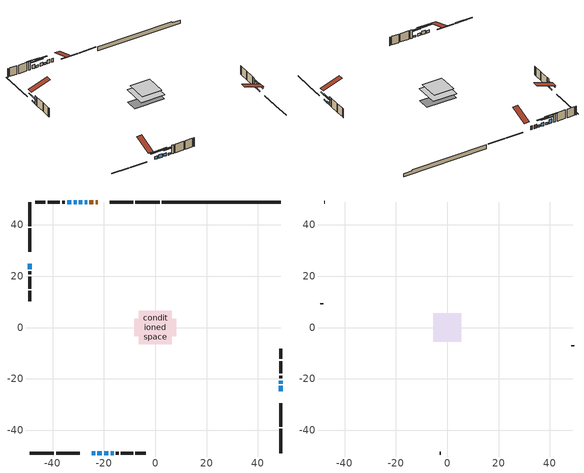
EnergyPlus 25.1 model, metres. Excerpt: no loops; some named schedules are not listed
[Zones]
conditioned space
 floor outside (Floor1 construction): -1.38,-1.38 -1.38,1.38 1.38,1.38 1.38,-1.38 z0.31
 floor foundation (Slab1 construction): -8.25,-3.33 -8.25,3.33 8.25,3.33 8.25,-3.33 z-2.01
 floor adiabatic (AdiabaticFloorConstruction): -6.49,-6.49 -6.49,6.49 6.49,6.49 6.49,-6.49 z2.75
 wall outside (RimJoist1 construction): 1.67,48.93 -7.72,48.93 / 48.93,-48.93 48.93,-39.54 / -48.93,-48.93 -39.54,-48.93 / -48.93,48.93 -48.93,39.54 z0.31:0.61
 wall outside (RimJoist2 construction): -8.65,48.93 -17.8,48.93 / 48.93,-38.61 48.93,-29.46 / -38.61,-48.93 -29.46,-48.93 / -48.93,38.61 -48.93,29.46 z0.31:0.61
 wall outside (Wall1 construction): -35.21,48.93 -36.24,48.93 / 48.93,-19.77 48.93,-18.74 / -15.34,-48.93 -14.31,-48.93 / -48.93,21.84 -48.93,20.81 z0.31:5.19
 wall outside (Wall2 construction): -37.17,48.93 -41.89,48.93 / 48.93,-17.81 48.93,-13.1 / -13.39,-48.93 -8.67,-48.93 / -48.93,19.89 -48.93,15.17 z0.31:5.19
 wall outside (Wall3 construction): -42.81,48.93 -46.77,48.93 / 48.93,-12.17 48.93,-8.22 / -7.74,-48.93 -3.79,-48.93 / -48.93,14.24 -48.93,10.29 z0.31:5.19
 wall outside (AdiabaticWallConstruction 1): -22.46,48.93 -23.27,48.93 / -24.2,48.93 -25.64,48.93 z0.31:2.34
 wall outside (AdiabaticWallConstruction): -26.57,48.93 -27.46,48.93 z0.31:1.53; -24.8,-48.93 -23.45,-48.93 / -19.87,-48.93 -18.34,-48.93 z0.31:1.83; -22.53,-48.93 -20.8,-48.93 z0.31:2.29; -32.74,48.93 -34.29,48.93 z0.31:2.57; 48.93,-21.84 48.93,-20.7 / -30.66,48.93 -31.81,48.93 z0.31:1.45; -17.42,-48.93 -16.27,-48.93 z0.31:1.25; -28.39,48.93 -29.74,48.93 z0.31:2.09; 48.93,-24.8 48.93,-22.77 / -48.93,24.8 -48.93,22.77 z0.31:0.92
 wall foundation (FoundationWall1 construction): 2.6,48.93,-2.01 2.6,48.93,0.31 44.3,48.93,0.31 44.3,48.93,-0.22 48.93,48.93,-0.22 48.93,48.93,-2.01
 window (WindowConstruction 8): -26.57,48.93 -27.46,48.93 z0.31:1.53
 window (WindowConstruction): -24.8,-48.93 -23.45,-48.93 z0.31:1.83
 window (WindowConstruction 1): -22.52,-48.93 -20.8,-48.93 z0.31:2.29
 window (WindowConstruction 2): -19.87,-48.93 -18.34,-48.93 z0.31:1.83
 window (WindowConstruction 3): -32.74,48.93 -34.29,48.93 z0.31:2.57
 window (WindowConstruction 4): 48.93,-21.84 48.93,-20.7 z0.31:1.45
 window (WindowConstruction 5): -17.41,-48.93 -16.27,-48.93 z0.31:1.25
 window (WindowConstruction 6): -28.39,48.93 -29.74,48.93 z0.31:2.09
 window (WindowConstruction 7): -30.67,48.93 -31.81,48.93 z0.31:1.45
 window (WindowConstruction 9): 48.93,-24.8 48.93,-22.77 z0.31:0.92
 window (WindowConstruction 10): -48.93,24.8 -48.93,22.77 z0.31:0.92
 door (Door): -22.46,48.93 -23.27,48.93 z0.31:2.34
 door (Door 1): -24.2,48.93 -25.64,48.93 z0.31:2.34
 ceiling adiabatic (AdiabaticFloorConstruction): 6.49,-6.49 6.49,6.49 -6.49,6.49 -6.49,-6.49 z2.75
attic - vented
 floor to conditioned space (Floor2 construction Reversed): -5.47,-5.47 -5.47,5.47 5.47,5.47 5.47,-5.47 z5.19
 wall outside (Wall4 construction): -47.69,48.93 -48.01,48.93 / 48.93,-7.29 48.93,-6.98 / -2.86,-48.93 -2.55,-48.93 / -48.93,9.36 -48.93,9.05 z0.31:5.19
 roof outside (Roof1 construction): -21.53,48.93,5.19 -21.53,38.29,8.74 -18.72,38.29,8.74 -18.72,48.93,5.19; 48.93,-25.73,5.19 38.29,-25.73,8.74 38.29,-28.54,8.74 48.93,-28.54,5.19; -25.73,-48.93,5.19 -25.73,-38.29,8.74 -28.54,-38.29,8.74 -28.54,-48.93,5.19; -48.93,25.73,5.19 -38.29,25.73,8.74 -38.29,28.54,8.74 -48.93,28.54,5.19
shading: -20.81,-48.93 -27.44,-48.93 -27.44,-49.35 -20.81,-49.35 z4.47; -18.16,-48.93 -25.16,-48.93 -25.16,-49.35 -18.16,-49.35 z4.93; -15.7,-48.93 -22.51,-48.93 -22.51,-49.35 -15.7,-49.35 z4.47; -36.93,48.93 -30.1,48.93 -30.1,49.35 -36.93,49.35 z5.21; 48.93,-18.06 48.93,-24.48 49.35,-24.48 49.35,-18.06 z4.09; -13.63,-48.93 -20.05,-48.93 -20.05,-49.35 -13.63,-49.35 z3.89; -32.38,48.93 -25.75,48.93 -25.75,49.35 -32.38,49.35 z4.73; -34.45,48.93 -28.03,48.93 -28.03,49.35 -34.45,49.35 z4.09; 48.93,-20.13 48.93,-27.44 49.35,-27.44 49.35,-20.13 z3.56; -48.93,20.13 -48.93,27.44 -49.35,27.44 -49.35,20.13 z3.56
[Building]
Building 1: Terrain=Suburbs
[Site:GroundTemperature:Shallow]
3.98693, 1.93205, 1.76749, 2.74264, 6.6573, 10.5537, 13.9317, 16.0716, 16.2534, 14.513, 11.2211, 7.44421
[Site:Location]
London AP_ON: Elevation=278; Keep site location information=Yes; Latitude=43.03; Longitude=-81.15; Time zone=-5
[Site:WaterMainsTemperature]
Calculation method=Schedule; Temperature schedule=mains temperature schedule
[Construction]
AdiabaticFloorConstruction: floor stud and cavity 1, floor rigid ins 1, osb sheathing 0.75 in., floor covering
AdiabaticWallConstruction: wood siding 3, wall rigid ins 1, wall stud and cavity 4, gypsum board
AdiabaticWallConstruction 1: wood siding 4, wall rigid ins 1, wall stud and cavity 4, gypsum board
Door; Door 1: door material
Floor1 construction: floor stud and cavity, floor rigid ins, osb sheathing 0.75 in., floor covering
Floor2 construction Reversed: gypsum board, ceiling stud and cavity, ceiling loosefill ins
FoundationWall1 construction: concrete 8.0 in., gypsum board 1
PartitionWallConstruction: gypsum board, wall stud and cavity 5, gypsum board
RimJoist1 construction: wood siding 2, rim joist rigid ins, osb sheathing 2.0 in., rim joist stud and cavity
RimJoist2 construction: wood siding 2, rim joist rigid ins, osb sheathing 2.0 in., rim joist stud and cavity 1
Roof1 construction: asphalt or fiberglass shingles
Slab1 construction: concrete 4.0 in.
Wall1 construction: wood siding, wall rigid ins, osb sheathing 0.5 in., wall stud and cavity, gypsum board
Wall2 construction: wood siding, wall rigid ins, osb sheathing 0.5 in., wall stud and cavity 1, gypsum board
Wall3 construction: wood siding, wall rigid ins, osb sheathing 0.5 in., wall stud and cavity 2, gypsum board
Wall4 construction: wood siding 1, wall stud and cavity 3
WindowConstruction: WindowMaterial
WindowConstruction 1: WindowMaterial 1
WindowConstruction 2: WindowMaterial 2
WindowConstruction 3: WindowMaterial 3
WindowConstruction 4: WindowMaterial 4
WindowConstruction 5: WindowMaterial 5
WindowConstruction 6: WindowMaterial 6
WindowConstruction 7: WindowMaterial 7
WindowConstruction 8: WindowMaterial 8
WindowConstruction 9; WindowConstruction 10: WindowMaterial 9
furniture construction conditioned space 1: furniture material conditioned space 1
[Material] Roughness=Rough; Thermal absorptance=0.9
Name | Conductivity | Density | Solar absorptance | Specific heat | Thickness | Visible absorptance
asphalt or fiberglass shingles | 0.162714 | 1121.4 | 0.4 | 1465.45 | 0.00635 | 0.4
ceiling loosefill ins | 0.0480833 | 16.02 | 0.7 | 1046.75 | 0.0846667 | 0.7
ceiling stud and cavity | 0.661126 | 65.682 | 0.7 | 1177.47 | 0.1397 | 0.7
concrete 4.0 in. | 1.803125 | 2242.8 | 0.7 | 837.4 | 0.1016 | 0.7
concrete 8.0 in. | 1.803125 | 2242.8 | 0.7 | 837.4 | 0.2032 | 0.7
door material | 0.053851 | 512.64 | 0.7 | 1214.23 | 0.04445 | 0.7
exterior vertical ins | 0.029427 | 32.04 | 0.7 | 1214.23 | 0.00601368 | 0.7
floor covering | 0.0433444 | 54.468 | 0.6 | 1339.84 | 0.0127 | 0.6
floor rigid ins | 0.029427 | 32.04 | 0.7 | 1214.23 | 0.103632 | 0.7
floor rigid ins 1; wall rigid ins 1 | 0.029427 | 32.04 | 0.7 | 1214.23 | 0.512978 | 0.7
floor stud and cavity | 0.638804 | 92.3553 | 0.7 | 1139.71 | 0.1397 | 0.7
floor stud and cavity 1 | 1.75129 | 37.0049 | 0.7 | 1207.88 | 0.1397 | 0.7
furniture material conditioned space 1 | 0.115458 | 640.8 | 0.6 | 1214.23 | 0.1524 | 0.6
gypsum board | 0.160291 | 801 | 0.6 | 837.4 | 0.0127 | 0.6
gypsum board 1 | 0.160291 | 801 | 0.7 | 837.4 | 0.0127 | 0.7
osb sheathing 0.5 in. | 0.115458 | 512.64 | 0.7 | 1214.23 | 0.0127 | 0.7
osb sheathing 0.75 in. | 0.115458 | 512.64 | 0.7 | 1214.23 | 0.01905 | 0.7
osb sheathing 2.0 in. | 0.115458 | 512.64 | 0.7 | 1214.23 | 0.0508 | 0.7
rim joist rigid ins; wall rigid ins | 0.029427 | 32.04 | 0.7 | 1214.23 | 0.051816 | 0.7
rim joist stud and cavity | 0.0413573 | 125.044 | 0.6 | 1163.47 | 0.0508 | 0.6
rim joist stud and cavity 1 | 0.0401486 | 125.044 | 0.6 | 1163.47 | 0.0508 | 0.6
wall stud and cavity | 0.347987 | 139.0536 | 0.7 | 1170.24 | 0.1397 | 0.7
wall stud and cavity 1 | 0.159958 | 139.0536 | 0.7 | 1170.24 | 0.1397 | 0.7
wall stud and cavity 2 | 0.219778 | 139.0536 | 0.7 | 1170.24 | 0.1397 | 0.7
wall stud and cavity 3 | 6.1454 | 50.32683 | 0.6 | 1063.81 | 0.0889 | 0.6
wall stud and cavity 4 | 0.380278 | 52.3479 | 0.7 | 1209.89 | 0.0889 | 0.7
wall stud and cavity 5 | 0.391764 | 83.0341 | 0.7 | 1211.67 | 0.0889 | 0.7
wood siding | 0.102417 | 544.68 | 0.4 | 1172.36 | 0.0254 | 0.4
wood siding 1 | 0.102417 | 544.68 | 0.4 | 1172.36 | 0.00254 | 0.4
wood siding 2; wood siding 3; wood siding 4 | 0.102417 | 544.68 | 0.7 | 1172.36 | 0.0254 | 0.7
[WindowMaterial:SimpleGlazingSystem]
Name | Solar heat gain coefficient | U factor
WindowMaterial | 0.62 | 2.91963
WindowMaterial 1 | 0.59 | 2.98152
WindowMaterial 2 | 0.57 | 2.958238
WindowMaterial 3 | 0.65 | 2.898619
WindowMaterial 4 | 0.49 | 3.06726
WindowMaterial 5 | 0.58 | 2.95313
WindowMaterial 6 | 0.63 | 2.91338
WindowMaterial 7 | 0.59 | 2.94177
WindowMaterial 8 | 0.54 | 3.06271
WindowMaterial 9 | 0.48 | 3.03035
[ElectricEquipment] Design level calculation method=EquipmentLevel; Zone or zonelist or space or spacelist=conditioned space 1
Name | Design level | End use subcategory | Fraction latent | Fraction lost | Fraction radiant | Schedule
clothes dryer | 140.772 | clothes dryer | 0.015 | 0.85 | 0.081 | clothes dryer schedule
clothes washer | 32.1985 | clothes washer | 0.03 | 0.7 | 0.162 | clothes washer schedule
cooking range | 215.147 | cooking range | 0.08 | 0.2 | 0.432 | cooking range schedule
dishwasher | 66.8632 | dishwasher | 0.3 | 0.4 | 0.18 | dishwasher schedule
fridge | 72.9452 | fridge | 0 | 0 | 0.6 | fridge schedule
mech vent bath fan 0 | 50.2 | mech vent | 0 | 1 | 0 | mech vent bath fan 0 schedule
mech vent bath fan 1 | 50.2 | mech vent | 0 | 1 | 0 | mech vent bath fan 1 schedule
mech vent bath fan 2 | 50.2 | mech vent | 0 | 1 | 0 | mech vent bath fan 2 schedule
mech vent house fan | 0 | mech vent | 0 | 1 | 0 | mech vent house fan schedule
mech vent house fan cfis | 0 | mech vent | 0 | 0 | 0 | mech vent house fan cfis schedule
mech vent range fan 0 | 57 | mech vent | 0 | 1 | 0 | mech vent range fan 0 schedule
misc plug loads | 494.7 | misc plug loads | 0.045 | 0.1 | 0.513 | misc plug loads schedule
whole house fan | 0 | whole house fan | 0 | 1 | 0 | Always On Discrete
[Exterior:Lights]
exterior lighting: Design level=75.6; End use subcategory=exterior lighting; Schedule=exterior lighting schedule
[Foundation:Kiva]
Foundation Kiva 1: Custom block depth 1=2.31999; Custom block material name 1=exterior vertical ins; Custom block x position 1=0.2159; Custom block z position 1=0; Initial indoor air temperature=18; Wall depth below slab=0.2032; Wall height above grade=0.309982
[Foundation:Kiva:Settings]
Foundation:Kiva:Settings 1: Deep ground boundary condition=ZeroFlux; Deep ground depth=40; Far field width=40; Ground solar absorptivity=0.9; Ground surface roughness=0.03; Ground thermal absorptivity=0.9; Maximum cell growth coefficient=3; Minimum cell dimension=0.2; Simulation timestep=Timestep; Soil conductivity=0.849921; Soil density=1842.3; Soil specific heat=418.7
[InternalMass] Zone or zonelist=conditioned space; Space or spacelist=conditioned space 1
Name | Construction | Surface area
furniture mass conditioned space 1 | furniture construction conditioned space 1 | 114.448
partition wall mass | PartitionWallConstruction | 286.12
[Lights]
interior lighting: Design level calculation method=LightingLevel; End use subcategory=interior lighting; Fraction radiant=0.6; Fraction replaceable=1; Fraction visible=0.2; Lighting level=343.2; Return air fraction=0; Schedule=interior lighting schedule; Zone or zonelist or space or spacelist=conditioned space 1
[OtherEquipment] Design level calculation method=EquipmentLevel; Zone or zonelist or space or spacelist=conditioned space 1
Name | Design level | End use subcategory | Fraction latent | Fraction lost | Fraction radiant | Fuel type | Schedule
clothes dryer 1 | 0 | clothes dryer | 0.015 | 0.85 | 0.081 | Electricity | clothes dryer schedule
cooking range 1 | 0 | cooking range | 0.08 | 0.2 | 0.432 | Electricity | cooking range schedule
general water use latent | 62.594 | general water use latent | 1 | 0 | 0 | None | general water use schedule
general water use sensible | -61.6891 | general water use sensible | 0 | 0 | 0.6 | None | general water use schedule
mech vent house fan latent load | 0 | mech vent house fan | 1 | 0 | 0 | None | Always On Discrete
mech vent house fan sensible load | 0 | mech vent house fan | 0 | 0 | 0 | None | Always On Discrete
water heater energy adjustment1 | 0.01 | water heater energy adjustment1 | 0 | 1 | 0 | NaturalGas | Always On Discrete
[People]
occupants: Activity level schedule=occupants activity schedule; Carbon dioxide generation rate=0; Enable ashrae 55 comfort warnings=No; Fraction radiant=0.314171; Mean radiant temperature calculation type=EnclosureAveraged; Number of people=3; Number of people calculation method=People; Number of people schedule=occupants schedule; Sensible heat fraction=0.56303; Zone or zonelist or space or spacelist=conditioned space 1
[Space]
Name | Zone | Volume
attic - vented 1 | attic - vented | 68.8236
conditioned space 1 | conditioned space | 759.2
[SurfaceProperty:ExposedFoundationPerimeter]
SurfaceProperty:ExposedFoundationPerimeter 1: Exposed perimeter calculation method=TotalExposedPerimeter; Surface=Slab1; Total exposed perimeter=46.331
[Zone] Multiplier=1; Part of total floor area=Yes
Name | Volume
attic - vented | 68.8236
conditioned space | 759.2
[ZoneInfiltration:DesignFlowRate] Design flow rate=0; Design flow rate calculation method=Flow/Zone; Schedule=Always On Discrete; Zone or zonelist or space or spacelist=conditioned space 1
infil flow; natural vent flow; whole house fan flow
[ZoneInfiltration:EffectiveLeakageArea]
infil attic - vented 1: Effective air leakage area=5213.24; Schedule=Always On Discrete; Stack coefficient=0.000585894; Wind coefficient=1.63542e-05; Zone or space=attic - vented 1
[ZoneMixing]
whole house fan mix: Design flow rate=0; Design flow rate calculation method=Flow/Zone; Schedule=Always On Continuous; Source zone or space=conditioned space; Zone or space=attic - vented
[Schedule:Compact]
mains temperature schedule: Through: 01/01, For: AllDays, Until: 24:00, 7.96722, Through: 01/02, For: AllDays, Until: 24:00, 7.89722, Through: 01/03, For: AllDays, Until: 24:00, 7.82778, Through: 01/04, For: AllDays, Until: 24:00, 7.76, Through: 01/05, For: AllDays, Until: 24:00, 7.69333, Through: 01/06, For: AllDays, Until: 24:00, 7.62778, Through: 01/07, For: AllDays, Until: 24:00, 7.56389, Through: 01/08, For: AllDays, Until: 24:00, 7.50167, Through: 01/09, For: AllDays, Until: 24:00, 7.44056, Through: 01/10, For: AllDays, Until: 24:00, 7.38056, Through: 01/11, For: AllDays, Until: 24:00, 7.32222, Through: 01/12, For: AllDays, Until: 24:00, 7.26556, Through: 01/13, For: AllDays, Until: 24:00, 7.21, Through: 01/14, For: AllDays, Until: 24:00, 7.15556, Through: 01/15, For: AllDays, Until: 24:00, 7.10333, Through: 01/16, For: AllDays, Until: 24:00, 7.05222, Through: 01/17, For: AllDays, Until: 24:00, 7.00278, Through: 01/18, For: AllDays, Until: 24:00, 6.955, Through: 01/19, For: AllDays, Until: 24:00, 6.90833, Through: 01/20, For: AllDays, Until: 24:00, 6.86389, Through: 01/21, For: AllDays, Until: 24:00, 6.82056, Through: 01/22, For: AllDays, Until: 24:00, 6.77889, Through: 01/23, For: AllDays, Until: 24:00, 6.73889, Through: 01/24, For: AllDays, Until: 24:00, 6.7, Through: 01/25, For: AllDays, Until: 24:00, 6.66333, Through: 01/26, For: AllDays, Until: 24:00, 6.62833, Through: 01/27, For: AllDays, Until: 24:00, 6.59444, Through: 01/28, For: AllDays, Until: 24:00, 6.56278, Through: 01/29, For: AllDays, Until: 24:00, 6.53222, Through: 01/30, For: AllDays, Until: 24:00, 6.50389, Through: 01/31, For: AllDays, Until: 24:00, 6.47722, Through: 02/01, For: AllDays, Until: 24:00, 6.45167, Through: 02/02, For: AllDays, Until: 24:00, 6.42833, Through: 02/03, For: AllDays, Until: 24:00, 6.40667, Through: 02/04, For: AllDays, Until: 24:00, 6.38611, Through: 02/05, For: AllDays, Until: 24:00, 6.36778, Through: 02/06, For: AllDays, Until: 24:00, 6.35111, Through: 02/07, For: AllDays, Until: 24:00, 6.33611, Through: 02/08, For: AllDays, Until: 24:00, 6.32333, Through: 02/09, For: AllDays, Until: 24:00, 6.31167, Through: 02/10, For: AllDays, Until: 24:00, 6.30222, Through: 02/11, For: AllDays, Until: 24:00, 6.29389, Through: 02/12, For: AllDays, Until: 24:00, 6.28778, Through: 02/13, For: AllDays, Until: 24:00, 6.28333, Through: 02/14, For: AllDays, Until: 24:00, 6.28056, Through: 02/15, For: AllDays, Until: 24:00, 6.27944, Through: 02/16, For: AllDays, Until: 24:00, 6.28, Through: 02/17, For: AllDays, Until: 24:00, 6.28278, Through: 02/18, For: AllDays, Until: 24:00, 6.28722, Through: 02/19, For: AllDays, Until: 24:00, 6.29278, Through: 02/20, For: AllDays, Until: 24:00, 6.30056, Through: 02/21, For: AllDays, Until: 24:00, 6.31, Through: 02/22, For: AllDays, Until: 24:00, 6.32111, Through: 02/23, For: AllDays, Until: 24:00, 6.33444, Through: 02/24, For: AllDays, Until: 24:00, 6.34889, Through: 02/25, For: AllDays, Until: 24:00, 6.36556, Through: 02/26, For: AllDays, Until: 24:00, 6.38333, Through: 02/27, For: AllDays, Until: 24:00, 6.40333, Through: 02/28, For: AllDays, Until: 24:00, 6.425, Through: 03/01, For: AllDays, Until: 24:00, 6.44833, Through: 03/02, For: AllDays, Until: 24:00, 6.47278, Through: 03/03, For: AllDays, Until: 24:00, 6.49944, Through: 03/04, For: AllDays, Until: 24:00, 6.52778, Through: 03/05, For: AllDays, Until: 24:00, 6.55778, Through: 03/06, For: AllDays, Until: 24:00, 6.58944, Through: 03/07, For: AllDays, Until: 24:00, 6.62278, Through: 03/08, For: AllDays, Until: 24:00, 6.65778, Through: 03/09, For: AllDays, Until: 24:00, 6.69444, Through: 03/10, For: AllDays, Until: 24:00, 6.73278, Through: 03/11, For: AllDays, Until: 24:00, 6.77278, Through: 03/12, For: AllDays, Until: 24:00, 6.81389, Through: 03/13, For: AllDays, Until: 24:00, 6.85722, Through: 03/14, For: AllDays, Until: 24:00, 6.90167, Through: 03/15, For: AllDays, Until: 24:00, 6.94778, Through: 03/16, For: AllDays, Until: 24:00, 6.99556, Through: 03/17, For: AllDays, Until: 24:00, 7.045, Through: 03/18, For: AllDays, Until: 24:00, 7.09556, Through: 03/19, For: AllDays, Until: 24:00, 7.14778, Through: 03/20, For: AllDays, Until: 24:00, 7.20167, Through: 03/21, For: AllDays, Until: 24:00, 7.25667, Through: 03/22, For: AllDays, Until: 24:00, 7.31333, Through: 03/23, For: AllDays, Until: 24:00, 7.37167, Through: 03/24, For: AllDays, Until: 24:00, 7.43111, Through: 03/25, For: AllDays, Until: 24:00, 7.49222, Through: 03/26, For: AllDays, Until: 24:00, 7.55444, Through: 03/27, For: AllDays, Until: 24:00, 7.61833, Through: 03/28, For: AllDays, Until: 24:00, 7.68333, Through: 03/29, For: AllDays, Until: 24:00, 7.74944, Through: 03/30, For: AllDays, Until: 24:00, 7.81722, Through: 03/31, For: AllDays, Until: 24:00, 7.88667, Through: 04/01, For: AllDays, Until: 24:00, 7.95667, Through: 04/02, For: AllDays, Until: 24:00, 8.02833, Through: 04/03, For: AllDays, Until: 24:00, 8.10111, Through: 04/04, For: AllDays, Until: 24:00, 8.175, Through: 04/05, For: AllDays, Until: 24:00, 8.25, Through: 04/06, For: AllDays, Until: 24:00, 8.32667, Through: 04/07, For: AllDays, Until: 24:00, 8.40389, Through: 04/08, For: AllDays, Until: 24:00, 8.48278, Through: 04/09, For: AllDays, Until: 24:00, 8.56222, Through: 04/10, For: AllDays, Until: 24:00, 8.64278, Through: 04/11, For: AllDays, Until: 24:00, 8.725, Through: 04/12, For: AllDays, Until: 24:00, 8.80778, Through: 04/13, For: AllDays, Until: 24:00, 8.89167, Through: 04/14, For: AllDays, Until: 24:00, 8.97611, Through: 04/15, For: AllDays, Until: 24:00, 9.06167, Through: 04/16, For: AllDays, Until: 24:00, 9.14833, Through: 04/17, For: AllDays, Until: 24:00, 9.23611, Through: 04/18, For: AllDays, Until: 24:00, 9.32444, Through: 04/19, For: AllDays, Until: 24:00, 9.41389, Through: 04/20, For: AllDays, Until: 24:00, 9.50389, Through: 04/21, For: AllDays, Until: 24:00, 9.595, Through: 04/22, For: AllDays, Until: 24:00, 9.68667, Through: 04/23, For: AllDays, Until: 24:00, 9.77889, Through: 04/24, For: AllDays, Until: 24:00, 9.87222, Through: 04/25, For: AllDays, Until: 24:00, 9.96556, Through: 04/26, For: AllDays, Until: 24:00, 10.06, Through: 04/27, For: AllDays, Until: 24:00, 10.1556, Through: 04/28, For: AllDays, Until: 24:00, 10.2511, Through: 04/29, For: AllDays, Until: 24:00, 10.3472, Through: 04/30, For: AllDays, Until: 24:00, 10.4439, Through: 05/01, For: AllDays, Until: 24:00, 10.5411, Through: 05/02, For: AllDays, Until: 24:00, 10.6389, Through: 05/03, For: AllDays, Until: 24:00, 10.7372, Through: 05/04, For: AllDays, Until: 24:00, 10.8361, Through: 05/05, For: AllDays, Until: 24:00, 10.935, Through: 05/06, For: AllDays, Until: 24:00, 11.0344, Through: 05/07, For: AllDays, Until: 24:00, 11.1344, Through: 05/08, For: AllDays, Until: 24:00, 11.2344, Through: 05/09, For: AllDays, Until: 24:00, 11.335, Through: 05/10, For: AllDays, Until: 24:00, 11.4356, Through: 05/11, For: AllDays, Until: 24:00, 11.5361, Through: 05/12, For: AllDays, Until: 24:00, 11.6372, Through: 05/13, For: AllDays, Until: 24:00, 11.7383, Through: 05/14, For: AllDays, Until: 24:00, 11.84, Through: 05/15, For: AllDays, Until: 24:00, 11.9411, Through: 05/16, For: AllDays, Until: 24:00, 12.0428, Through: 05/17, For: AllDays, Until: 24:00, 12.1444, Through: 05/18, For: AllDays, Until: 24:00, 12.2456, Through: 05/19, For: AllDays, Until: 24:00, 12.3472, Through: 05/20, For: AllDays, Until: 24:00, 12.4489, Through: 05/21, For: AllDays, Until: 24:00, 12.55, Through: 05/22, For: AllDays, Until: 24:00, 12.6517, Through: 05/23, For: AllDays, Until: 24:00, 12.7528, Through: 05/24, For: AllDays, Until: 24:00, 12.8533, Through: 05/25, For: AllDays, Until: 24:00, 12.9544, Through: 05/26, For: AllDays, Until: 24:00, 13.055, Through: 05/27, For: AllDays, Until: 24:00, 13.155, Through: 05/28, For: AllDays, Until: 24:00, 13.255, Through: 05/29, For: AllDays, Until: 24:00, 13.355, Through: 05/30, For: AllDays, Until: 24:00, 13.4539, Through: 05/31, For: AllDays, Until: 24:00, 13.5533, Through: 06/01, For: AllDays, Until: 24:00, 13.6517, Through: 06/02, For: AllDays, Until: 24:00, 13.75, Through: 06/03, For: AllDays, Until: 24:00, 13.8472, Through: 06/04, For: AllDays, Until: 24:00, 13.9444, Through: 06/05, For: AllDays, Until: 24:00, 14.0411, Through: 06/06, For: AllDays, Until: 24:00, 14.1372, Through: 06/07, For: AllDays, Until: 24:00, 14.2328, Through: 06/08, For: AllDays, Until: 24:00, 14.3278, Through: 06/09, For: AllDays, Until: 24:00, 14.4217, Through: 06/10, For: AllDays, Until: 24:00, 14.5156, Through: 06/11, For: AllDays, Until: 24:00, 14.6083, Through: 06/12, For: AllDays, Until: 24:00, 14.7006, Through: 06/13, For: AllDays, Until: 24:00, 14.7922, Through: 06/14, For: AllDays, Until: 24:00, 14.8828, Through: 06/15, For: AllDays, Until: 24:00, 14.9728, Through: 06/16, For: AllDays, Until: 24:00, 15.0617, Through: 06/17, For: AllDays, Until: 24:00, 15.15, Through: 06/18, For: AllDays, Until: 24:00, 15.2372, Through: 06/19, For: AllDays, Until: 24:00, 15.3233, Through: 06/20, For: AllDays, Until: 24:00, 15.4089, Through: 06/21, For: AllDays, Until: 24:00, 15.4933, Through: 06/22, For: AllDays, Until: 24:00, 15.5772, Through: 06/23, For: AllDays, Until: 24:00, 15.6594, Through: 06/24, For: AllDays, Until: 24:00, 15.7411, Through: 06/25, For: AllDays, Until: 24:00, 15.8217, Through: 06/26, For: AllDays, Until: 24:00, 15.9006, Through: 06/27, For: AllDays, Until: 24:00, 15.9789, Through: 06/28, For: AllDays, Until: 24:00, 16.0561, Through: 06/29, For: AllDays, Until: 24:00, 16.1322, Through: 06/30, For: AllDays, Until: 24:00, 16.2072, Through: 07/01, For: AllDays, Until: 24:00, 16.2806, Through: 07/02, For: AllDays, Until: 24:00, 16.3528, Through: 07/03, For: AllDays, Until: 24:00, 16.4244, Through: 07/04, For: AllDays, Until: 24:00, 16.4939, Through: 07/05, For: AllDays, Until: 24:00, 16.5628, Through: 07/06, For: AllDays, Until: 24:00, 16.63, Through: 07/07, For: AllDays, Until: 24:00, 16.6961, Through: 07/08, For: AllDays, Until: 24:00, 16.7606, Through: 07/09, For: AllDays, Until: 24:00, 16.8239, Through: 07/10, For: AllDays, Until: 24:00, 16.8861, Through: 07/11, For: AllDays, Until: 24:00, 16.9467, Through: 07/12, For: AllDays, Until: 24:00, 17.0056, Through: 07/13, For: AllDays, Until: 24:00, 17.0633, Through: 07/14, For: AllDays, Until: 24:00, 17.12, Through: 07/15, For: AllDays, Until: 24:00, 17.1744, Through: 07/16, For: AllDays, Until: 24:00, 17.2278, Through: 07/17, For: AllDays, Until: 24:00, 17.28, Through: 07/18, For: AllDays, Until: 24:00, 17.33, Through: 07/19, For: AllDays, Until: 24:00, 17.3789, Through: 07/20, For: AllDays, Until: 24:00, 17.4261, Through: 07/21, For: AllDays, Until: 24:00, 17.4717, Through: 07/22, For: AllDays, Until: 24:00, 17.5161, Through: 07/23, For: AllDays, Until: 24:00, 17.5583, Through: 07/24, For: AllDays, Until: 24:00, 17.5994, Through: 07/25, For: AllDays, Until: 24:00, 17.6389, Through: 07/26, For: AllDays, Until: 24:00, 17.6767, Through: 07/27, For: AllDays, Until: 24:00, 17.7128, Through: 07/28, For: AllDays, Until: 24:00, 17.7472, Through: 07/29, For: AllDays, Until: 24:00, 17.78, Through: 07/30, For: AllDays, Until: 24:00, 17.8111, Through: 07/31, For: AllDays, Until: 24:00, 17.8406, Through: 08/01, For: AllDays, Until: 24:00, 17.8683, Through: 08/02, For: AllDays, Until: 24:00, 17.8944, Through: 08/03, For: AllDays, Until: 24:00, 17.9189, Through: 08/04, For: AllDays, Until: 24:00, 17.9417, Through: 08/05, For: AllDays, Until: 24:00, 17.9628, Through: 08/06, For: AllDays, Until: 24:00, 17.9822, Through: 08/07, For: AllDays, Until: 24:00, 18, Through: 08/08, For: AllDays, Until: 24:00, 18.0156, Through: 08/09, For: AllDays, Until: 24:00, 18.03, Through: 08/10, For: AllDays, Until: 24:00, 18.0422, Through: 08/11, For: AllDays, Until: 24:00, 18.0533, Through: 08/12, For: AllDays, Until: 24:00, 18.0622, Through: 08/13, For: AllDays, Until: 24:00, 18.0694, Through: 08/14, For: AllDays, Until: 24:00, 18.0744, Through: 08/15, For: AllDays, Until: 24:00, 18.0783, Through: 08/16, For: AllDays, Until: 24:00, 18.0806, Through: 08/17, For: AllDays, Until: 24:00, 18.0806, Through: 08/18, For: AllDays, Until: 24:00, 18.0789, Through: 08/19, For: AllDays, Until: 24:00, 18.0761, Through: 08/20, For: AllDays, Until: 24:00, 18.0711, Through: 08/21, For: AllDays, Until: 24:00, 18.0639, Through: 08/22, For: AllDays, Until: 24:00, 18.0556, Through: 08/23, For: AllDays, Until: 24:00, 18.0456, Through: 08/24, For: AllDays, Until: 24:00, 18.0333, Through: 08/25, For: AllDays, Until: 24:00, 18.0194, Through: 08/26, For: AllDays, Until: 24:00, 18.0044, Through: 08/27, For: AllDays, Until: 24:00, 17.9872, Through: 08/28, For: AllDays, Until: 24:00, 17.9683, Through: 08/29, For: AllDays, Until: 24:00, 17.9478, Through: 08/30, For: AllDays, Until: 24:00, 17.9256, Through: 08/31, For: AllDays, Until: 24:00, 17.9011, Through: 09/01, For: AllDays, Until: 24:00, 17.8756, Through: 09/02, For: AllDays, Until: 24:00, 17.8483, Through: 09/03, For: AllDays, Until: 24:00, 17.8189, Through: 09/04, For: AllDays, Until: 24:00, 17.7883, Through: 09/05, For: AllDays, Until: 24:00, 17.7561, Through: 09/06, For: AllDays, Until: 24:00, 17.7222, Through: 09/07, For: AllDays, Until: 24:00, 17.6861, Through: 09/08, For: AllDays, Until: 24:00, 17.6489, Through: 09/09, For: AllDays, Until: 24:00, 17.61, Through: 09/10, For: AllDays, Until: 24:00, 17.5694, Through: 09/11, For: AllDays, Until: 24:00, 17.5272, Through: 09/12, For: AllDays, Until: 24:00, 17.4833, Through: 09/13, For: AllDays, Until: 24:00, 17.4383, Through: 09/14, For: AllDays, Until: 24:00, 17.3917, Through: 09/15, For: AllDays, Until: 24:00, 17.3433, Through: 09/16, For: AllDays, Until: 24:00, 17.2933, Through: 09/17, For: AllDays, Until: 24:00, 17.2417, Through: 09/18, For: AllDays, Until: 24:00, 17.1889, Through: 09/19, For: AllDays, Until: 24:00, 17.1344, Through: 09/20, For: AllDays, Until: 24:00, 17.0783, Through: 09/21, For: AllDays, Until: 24:00, 17.0211, Through: 09/22, For: AllDays, Until: 24:00, 16.9622, Through: 09/23, For: AllDays, Until: 24:00, 16.9022, Through: 09/24, For: AllDays, Until: 24:00, 16.8406, Through: 09/25, For: AllDays, Until: 24:00, 16.7778, Through: 09/26, For: AllDays, Until: 24:00, 16.7133, Through: 09/27, For: AllDays, Until: 24:00, 16.6478, Through: 09/28, For: AllDays, Until: 24:00, 16.5806, Through: 09/29, For: AllDays, Until: 24:00, 16.5122, Through: 09/30, For: AllDays, Until: 24:00, 16.4428, Through: 10/01, For: AllDays, Until: 24:00, 16.3717, Through: 10/02, For: AllDays, Until: 24:00, 16.3, Through: 10/03, For: AllDays, Until: 24:00, 16.2267, Through: 10/04, For: AllDays, Until: 24:00, 16.1522, Through: 10/05, For: AllDays, Until: 24:00, 16.0761, Through: 10/06, For: AllDays, Until: 24:00, 15.9994, Through: 10/07, For: AllDays, Until: 24:00, 15.9217, Through: 10/08, For: AllDays, Until: 24:00, 15.8422, Through: 10/09, For: AllDays, Until: 24:00, 15.7622, Through: 10/10, For: AllDays, Until: 24:00, 15.6811, Through: 10/11, For: AllDays, Until: 24:00, 15.5989, Through: 10/12, For: AllDays, Until: 24:00, 15.5156, Through: 10/13, For: AllDays, Until: 24:00, 15.4311, Through: 10/14, For: AllDays, Until: 24:00, 15.3461, Through: 10/15, For: AllDays, Until: 24:00, 15.26, Through: 10/16, For: AllDays, Until: 24:00, 15.1728, Through: 10/17, For: AllDays, Until: 24:00, 15.085, Through: 10/18, For: AllDays, Until: 24:00, 14.9961, Through: 10/19, For: AllDays, Until: 24:00, 14.9067, Through: 10/20, For: AllDays, Until: 24:00, 14.8161, Through: 10/21, For: AllDays, Until: 24:00, 14.725, Through: 10/22, For: AllDays, Until: 24:00, 14.6328, Through: 10/23, For: AllDays, Until: 24:00, 14.54, Through: 10/24, For: AllDays, Until: 24:00, 14.4467, Through: 10/25, For: AllDays, Until: 24:00, 14.3528, Through: 10/26, For: AllDays, Until: 24:00, 14.2578, Through: 10/27, For: AllDays, Until: 24:00, 14.1622, Through: 10/28, For: AllDays, Until: 24:00, 14.0667, Through: 10/29, For: AllDays, Until: 24:00, 13.97, Through: 10/30, For: AllDays, Until: 24:00, 13.8728, Through: 10/31, For: AllDays, Until: 24:00, 13.7756, Through: 11/01, For: AllDays, Until: 24:00, 13.6778, Through: 11/02, For: AllDays, Until: 24:00, 13.5789, Through: 11/03, For: AllDays, Until: 24:00, 13.48, Through: 11/04, For: AllDays, Until: 24:00, 13.3811, Through: 11/05, For: AllDays, Until: 24:00, 13.2817, Through: 11/06, For: AllDays, Until: 24:00, 13.1817, Through: 11/07, For: AllDays, Until: 24:00, 13.0811, Through: 11/08, For: AllDays, Until: 24:00, 12.9806, Through: 11/09, For: AllDays, Until: 24:00, 12.88, Through: 11/10, For: AllDays, Until: 24:00, 12.7789, Through: 11/11, For: AllDays, Until: 24:00, 12.6778, Through: 11/12, For: AllDays, Until: 24:00, 12.5767, Through: 11/13, For: AllDays, Until: 24:00, 12.4756, Through: 11/14, For: AllDays, Until: 24:00, 12.3739, Through: 11/15, For: AllDays, Until: 24:00, 12.2722, Through: 11/16, For: AllDays, Until: 24:00, 12.1711, Through: 11/17, For: AllDays, Until: 24:00, 12.0694, Through: 11/18, For: AllDays, Until: 24:00, 11.9678, Through: 11/19, For: AllDays, Until: 24:00, 11.8667, Through: 11/20, For: AllDays, Until: 24:00, 11.765, Through: 11/21, For: AllDays, Until: 24:00, 11.6639, Through: 11/22, For: AllDays, Until: 24:00, 11.5628, Through: 11/23, For: AllDays, Until: 24:00, 11.4617, Through: 11/24, For: AllDays, Until: 24:00, 11.3611, Through: 11/25, For: AllDays, Until: 24:00, 11.2606, Through: 11/26, For: AllDays, Until: 24:00, 11.1606, Through: 11/27, For: AllDays, Until: 24:00, 11.0606, Through: 11/28, For: AllDays, Until: 24:00, 10.9611, Through: 11/29, For: AllDays, Until: 24:00, 10.8622, Through: 11/30, For: AllDays, Until: 24:00, 10.7633, Through: 12/01, For: AllDays, Until: 24:00, 10.665, Through: 12/02, For: AllDays, Until: 24:00, 10.5672, Through: 12/03, For: AllDays, Until: 24:00, 10.4694, Through: 12/04, For: AllDays, Until: 24:00, 10.3728, Through: 12/05, For: AllDays, Until: 24:00, 10.2761, Through: 12/06, For: AllDays, Until: 24:00, 10.1806, Through: 12/07, For: AllDays, Until: 24:00, 10.085, Through: 12/08, For: AllDays, Until: 24:00, 9.99056, Through: 12/09, For: AllDays, Until: 24:00, 9.89667, Through: 12/10, For: AllDays, Until: 24:00, 9.80333, Through: 12/11, For: AllDays, Until: 24:00, 9.71056, Through: 12/12, For: AllDays, Until: 24:00, 9.61889, Through: 12/13, For: AllDays, Until: 24:00, 9.52778, Through: 12/14, For: AllDays, Until: 24:00, 9.43778, Through: 12/15, For: AllDays, Until: 24:00, 9.34778, Through: 12/16, For: AllDays, Until: 24:00, 9.25944, Through: 12/17, For: AllDays, Until: 24:00, 9.17167, Through: 12/18, For: AllDays, Until: 24:00, 9.08444, Through: 12/19, For: AllDays, Until: 24:00, 8.99889, Through: 12/20, For: AllDays, Until: 24:00, 8.91389, Through: 12/21, For: AllDays, Until: 24:00, 8.82944, Through: 12/22, For: AllDays, Until: 24:00, 8.74667, Through: 12/23, For: AllDays, Until: 24:00, 8.66444, Through: 12/24, For: AllDays, Until: 24:00, 8.58333, Through: 12/25, For: AllDays, Until: 24:00, 8.50333, Through: 12/26, For: AllDays, Until: 24:00, 8.42444, Through: 12/27, For: AllDays, Until: 24:00, 8.34667, Through: 12/28, For: AllDays, Until: 24:00, 8.27, Through: 12/29, For: AllDays, Until: 24:00, 8.19444, Through: 12/30, For: AllDays, Until: 24:00, 8.12056, Through: 12/31, For: AllDays, Until: 24:00, 8.04722
[Schedule:Constant]
Name | Hourly value
Always On Continuous; Always On Discrete; mech vent house fan cfis schedule; mech vent house fan schedule | 1
fridge schedule | 0
occupants activity schedule | 117.228
[Schedule:Week:Daily]
clothes dryer schedule Week Rule - Jan1-Dec31: clothes dryer schedule day, clothes dryer schedule day, clothes dryer schedule day, clothes dryer schedule day, clothes dryer schedule day, clothes dryer schedule day, clothes dryer schedule day, clothes dryer schedule default day, clothes dryer schedule default day, clothes dryer schedule default day, clothes dryer schedule default day, clothes dryer schedule default day
clothes washer schedule Week Rule - Jan1-Dec31: clothes washer schedule day, clothes washer schedule day, clothes washer schedule day, clothes washer schedule day, clothes washer schedule day, clothes washer schedule day, clothes washer schedule day, clothes washer schedule default day, clothes washer schedule default day, clothes washer schedule default day, clothes washer schedule default day, clothes washer schedule default day
cooking range schedule Week Rule - Jan1-Dec31: cooking range schedule day, cooking range schedule day, cooking range schedule day, cooking range schedule day, cooking range schedule day, cooking range schedule day, cooking range schedule day, cooking range schedule default day, cooking range schedule default day, cooking range schedule default day, cooking range schedule default day, cooking range schedule default day
dishwasher schedule Week Rule - Jan1-Dec31: dishwasher schedule day, dishwasher schedule day, dishwasher schedule day, dishwasher schedule day, dishwasher schedule day, dishwasher schedule day, dishwasher schedule day, dishwasher schedule default day, dishwasher schedule default day, dishwasher schedule default day, dishwasher schedule default day, dishwasher schedule default day
exterior lighting schedule Week Rule - Apr1-Apr28: exterior lighting schedule day 3, exterior lighting schedule day 3, exterior lighting schedule day 3, exterior lighting schedule day 3, exterior lighting schedule day 3, exterior lighting schedule day 3, exterior lighting schedule day 3, exterior lighting schedule default day, exterior lighting schedule default day, exterior lighting schedule default day, exterior lighting schedule default day, exterior lighting schedule default day
exterior lighting schedule Week Rule - Apr29-May5: exterior lighting schedule day 3, exterior lighting schedule day 3, exterior lighting schedule day 4, exterior lighting schedule day 4, exterior lighting schedule day 4, exterior lighting schedule day 4, exterior lighting schedule day 4, exterior lighting schedule default day, exterior lighting schedule default day, exterior lighting schedule default day, exterior lighting schedule default day, exterior lighting schedule default day
exterior lighting schedule Week Rule - Aug5-Aug25: exterior lighting schedule day 7, exterior lighting schedule day 7, exterior lighting schedule day 7, exterior lighting schedule day 7, exterior lighting schedule day 7, exterior lighting schedule day 7, exterior lighting schedule day 7, exterior lighting schedule default day, exterior lighting schedule default day, exterior lighting schedule default day, exterior lighting schedule default day, exterior lighting schedule default day
exterior lighting schedule Week Rule - Aug26-Sep1: exterior lighting schedule day 7, exterior lighting schedule day 7, exterior lighting schedule day 7, exterior lighting schedule day 7, exterior lighting schedule day 7, exterior lighting schedule day 7, exterior lighting schedule day 8, exterior lighting schedule default day, exterior lighting schedule default day, exterior lighting schedule default day, exterior lighting schedule default day, exterior lighting schedule default day
exterior lighting schedule Week Rule - Dec2-Dec31: exterior lighting schedule day 11, exterior lighting schedule day 11, exterior lighting schedule day 11, exterior lighting schedule day 11, exterior lighting schedule day 11, exterior lighting schedule day 11, exterior lighting schedule day 11, exterior lighting schedule default day, exterior lighting schedule default day, exterior lighting schedule default day, exterior lighting schedule default day, exterior lighting schedule default day
exterior lighting schedule Week Rule - Feb4-Feb24: exterior lighting schedule day 1, exterior lighting schedule day 1, exterior lighting schedule day 1, exterior lighting schedule day 1, exterior lighting schedule day 1, exterior lighting schedule day 1, exterior lighting schedule day 1, exterior lighting schedule default day, exterior lighting schedule default day, exterior lighting schedule default day, exterior lighting schedule default day, exterior lighting schedule default day
exterior lighting schedule Week Rule - Feb25-Mar3: exterior lighting schedule day 1, exterior lighting schedule day 1, exterior lighting schedule day 1, exterior lighting schedule day 1, exterior lighting schedule day 2, exterior lighting schedule day 2, exterior lighting schedule day 2, exterior lighting schedule default day, exterior lighting schedule default day, exterior lighting schedule default day, exterior lighting schedule default day, exterior lighting schedule default day
exterior lighting schedule Week Rule - Jan1-Jan27: exterior lighting schedule day, exterior lighting schedule day, exterior lighting schedule day, exterior lighting schedule day, exterior lighting schedule day, exterior lighting schedule day, exterior lighting schedule day, exterior lighting schedule default day, exterior lighting schedule default day, exterior lighting schedule default day, exterior lighting schedule default day, exterior lighting schedule default day
exterior lighting schedule Week Rule - Jan28-Feb3: exterior lighting schedule day, exterior lighting schedule day, exterior lighting schedule day, exterior lighting schedule day, exterior lighting schedule day 1, exterior lighting schedule day 1, exterior lighting schedule day 1, exterior lighting schedule default day, exterior lighting schedule default day, exterior lighting schedule default day, exterior lighting schedule default day, exterior lighting schedule default day
exterior lighting schedule Week Rule - Jul1-Jul28: exterior lighting schedule day 6, exterior lighting schedule day 6, exterior lighting schedule day 6, exterior lighting schedule day 6, exterior lighting schedule day 6, exterior lighting schedule day 6, exterior lighting schedule day 6, exterior lighting schedule default day, exterior lighting schedule default day, exterior lighting schedule default day, exterior lighting schedule default day, exterior lighting schedule default day
exterior lighting schedule Week Rule - Jul29-Aug4: exterior lighting schedule day 6, exterior lighting schedule day 6, exterior lighting schedule day 6, exterior lighting schedule day 7, exterior lighting schedule day 7, exterior lighting schedule day 7, exterior lighting schedule day 7, exterior lighting schedule default day, exterior lighting schedule default day, exterior lighting schedule default day, exterior lighting schedule default day, exterior lighting schedule default day
exterior lighting schedule Week Rule - Jun3-Jun30: exterior lighting schedule day 5, exterior lighting schedule day 5, exterior lighting schedule day 5, exterior lighting schedule day 5, exterior lighting schedule day 5, exterior lighting schedule day 5, exterior lighting schedule day 5, exterior lighting schedule default day, exterior lighting schedule default day, exterior lighting schedule default day, exterior lighting schedule default day, exterior lighting schedule default day
exterior lighting schedule Week Rule - Mar4-Mar31: exterior lighting schedule day 2, exterior lighting schedule day 2, exterior lighting schedule day 2, exterior lighting schedule day 2, exterior lighting schedule day 2, exterior lighting schedule day 2, exterior lighting schedule day 2, exterior lighting schedule default day, exterior lighting schedule default day, exterior lighting schedule default day, exterior lighting schedule default day, exterior lighting schedule default day
exterior lighting schedule Week Rule - May6-May26: exterior lighting schedule day 4, exterior lighting schedule day 4, exterior lighting schedule day 4, exterior lighting schedule day 4, exterior lighting schedule day 4, exterior lighting schedule day 4, exterior lighting schedule day 4, exterior lighting schedule default day, exterior lighting schedule default day, exterior lighting schedule default day, exterior lighting schedule default day, exterior lighting schedule default day
exterior lighting schedule Week Rule - May27-Jun2: exterior lighting schedule day 4, exterior lighting schedule day 4, exterior lighting schedule day 4, exterior lighting schedule day 4, exterior lighting schedule day 4, exterior lighting schedule day 5, exterior lighting schedule day 5, exterior lighting schedule default day, exterior lighting schedule default day, exterior lighting schedule default day, exterior lighting schedule default day, exterior lighting schedule default day
exterior lighting schedule Week Rule - Nov4-Nov24: exterior lighting schedule day 10, exterior lighting schedule day 10, exterior lighting schedule day 10, exterior lighting schedule day 10, exterior lighting schedule day 10, exterior lighting schedule day 10, exterior lighting schedule day 10, exterior lighting schedule default day, exterior lighting schedule default day, exterior lighting schedule default day, exterior lighting schedule default day, exterior lighting schedule default day
exterior lighting schedule Week Rule - Nov25-Dec1: exterior lighting schedule day 10, exterior lighting schedule day 10, exterior lighting schedule day 10, exterior lighting schedule day 10, exterior lighting schedule day 10, exterior lighting schedule day 10, exterior lighting schedule day 11, exterior lighting schedule default day, exterior lighting schedule default day, exterior lighting schedule default day, exterior lighting schedule default day, exterior lighting schedule default day
exterior lighting schedule Week Rule - Oct7-Oct27: exterior lighting schedule day 9, exterior lighting schedule day 9, exterior lighting schedule day 9, exterior lighting schedule day 9, exterior lighting schedule day 9, exterior lighting schedule day 9, exterior lighting schedule day 9, exterior lighting schedule default day, exterior lighting schedule default day, exterior lighting schedule default day, exterior lighting schedule default day, exterior lighting schedule default day
exterior lighting schedule Week Rule - Oct28-Nov3: exterior lighting schedule day 9, exterior lighting schedule day 9, exterior lighting schedule day 9, exterior lighting schedule day 9, exterior lighting schedule day 10, exterior lighting schedule day 10, exterior lighting schedule day 10, exterior lighting schedule default day, exterior lighting schedule default day, exterior lighting schedule default day, exterior lighting schedule default day, exterior lighting schedule default day
exterior lighting schedule Week Rule - Sep2-Sep29: exterior lighting schedule day 8, exterior lighting schedule day 8, exterior lighting schedule day 8, exterior lighting schedule day 8, exterior lighting schedule day 8, exterior lighting schedule day 8, exterior lighting schedule day 8, exterior lighting schedule default day, exterior lighting schedule default day, exterior lighting schedule default day, exterior lighting schedule default day, exterior lighting schedule default day
exterior lighting schedule Week Rule - Sep30-Oct6: exterior lighting schedule day 8, exterior lighting schedule day 9, exterior lighting schedule day 9, exterior lighting schedule day 9, exterior lighting schedule day 9, exterior lighting schedule day 9, exterior lighting schedule day 9, exterior lighting schedule default day, exterior lighting schedule default day, exterior lighting schedule default day, exterior lighting schedule default day, exterior lighting schedule default day
interior lighting schedule Week Rule - Apr1-Apr28: interior lighting schedule day 3, interior lighting schedule day 3, interior lighting schedule day 3, interior lighting schedule day 3, interior lighting schedule day 3, interior lighting schedule day 3, interior lighting schedule day 3, interior lighting schedule default day, interior lighting schedule default day, interior lighting schedule default day, interior lighting schedule default day, interior lighting schedule default day
interior lighting schedule Week Rule - Apr29-May5: interior lighting schedule day 3, interior lighting schedule day 3, interior lighting schedule day 4, interior lighting schedule day 4, interior lighting schedule day 4, interior lighting schedule day 4, interior lighting schedule day 4, interior lighting schedule default day, interior lighting schedule default day, interior lighting schedule default day, interior lighting schedule default day, interior lighting schedule default day
interior lighting schedule Week Rule - Aug5-Aug25: interior lighting schedule day 7, interior lighting schedule day 7, interior lighting schedule day 7, interior lighting schedule day 7, interior lighting schedule day 7, interior lighting schedule day 7, interior lighting schedule day 7, interior lighting schedule default day, interior lighting schedule default day, interior lighting schedule default day, interior lighting schedule default day, interior lighting schedule default day
interior lighting schedule Week Rule - Aug26-Sep1: interior lighting schedule day 7, interior lighting schedule day 7, interior lighting schedule day 7, interior lighting schedule day 7, interior lighting schedule day 7, interior lighting schedule day 7, interior lighting schedule day 8, interior lighting schedule default day, interior lighting schedule default day, interior lighting schedule default day, interior lighting schedule default day, interior lighting schedule default day
interior lighting schedule Week Rule - Feb4-Feb24: interior lighting schedule day 1, interior lighting schedule day 1, interior lighting schedule day 1, interior lighting schedule day 1, interior lighting schedule day 1, interior lighting schedule day 1, interior lighting schedule day 1, interior lighting schedule default day, interior lighting schedule default day, interior lighting schedule default day, interior lighting schedule default day, interior lighting schedule default day
interior lighting schedule Week Rule - Feb25-Mar3: interior lighting schedule day 1, interior lighting schedule day 1, interior lighting schedule day 1, interior lighting schedule day 1, interior lighting schedule day 2, interior lighting schedule day 2, interior lighting schedule day 2, interior lighting schedule default day, interior lighting schedule default day, interior lighting schedule default day, interior lighting schedule default day, interior lighting schedule default day
interior lighting schedule Week Rule - Jan1-Jan27: interior lighting schedule day, interior lighting schedule day, interior lighting schedule day, interior lighting schedule day, interior lighting schedule day, interior lighting schedule day, interior lighting schedule day, interior lighting schedule default day, interior lighting schedule default day, interior lighting schedule default day, interior lighting schedule default day, interior lighting schedule default day
interior lighting schedule Week Rule - Jan28-Feb3: interior lighting schedule day, interior lighting schedule day, interior lighting schedule day, interior lighting schedule day, interior lighting schedule day 1, interior lighting schedule day 1, interior lighting schedule day 1, interior lighting schedule default day, interior lighting schedule default day, interior lighting schedule default day, interior lighting schedule default day, interior lighting schedule default day
interior lighting schedule Week Rule - Jul1-Jul28: interior lighting schedule day 6, interior lighting schedule day 6, interior lighting schedule day 6, interior lighting schedule day 6, interior lighting schedule day 6, interior lighting schedule day 6, interior lighting schedule day 6, interior lighting schedule default day, interior lighting schedule default day, interior lighting schedule default day, interior lighting schedule default day, interior lighting schedule default day
interior lighting schedule Week Rule - Jul29-Aug4: interior lighting schedule day 6, interior lighting schedule day 6, interior lighting schedule day 6, interior lighting schedule day 7, interior lighting schedule day 7, interior lighting schedule day 7, interior lighting schedule day 7, interior lighting schedule default day, interior lighting schedule default day, interior lighting schedule default day, interior lighting schedule default day, interior lighting schedule default day
interior lighting schedule Week Rule - Jun3-Jun30: interior lighting schedule day 5, interior lighting schedule day 5, interior lighting schedule day 5, interior lighting schedule day 5, interior lighting schedule day 5, interior lighting schedule day 5, interior lighting schedule day 5, interior lighting schedule default day, interior lighting schedule default day, interior lighting schedule default day, interior lighting schedule default day, interior lighting schedule default day
interior lighting schedule Week Rule - Mar4-Mar31: interior lighting schedule day 2, interior lighting schedule day 2, interior lighting schedule day 2, interior lighting schedule day 2, interior lighting schedule day 2, interior lighting schedule day 2, interior lighting schedule day 2, interior lighting schedule default day, interior lighting schedule default day, interior lighting schedule default day, interior lighting schedule default day, interior lighting schedule default day
interior lighting schedule Week Rule - May6-May26: interior lighting schedule day 4, interior lighting schedule day 4, interior lighting schedule day 4, interior lighting schedule day 4, interior lighting schedule day 4, interior lighting schedule day 4, interior lighting schedule day 4, interior lighting schedule default day, interior lighting schedule default day, interior lighting schedule default day, interior lighting schedule default day, interior lighting schedule default day
interior lighting schedule Week Rule - May27-Jun2: interior lighting schedule day 4, interior lighting schedule day 4, interior lighting schedule day 4, interior lighting schedule day 4, interior lighting schedule day 4, interior lighting schedule day 5, interior lighting schedule day 5, interior lighting schedule default day, interior lighting schedule default day, interior lighting schedule default day, interior lighting schedule default day, interior lighting schedule default day
interior lighting schedule Week Rule - Sep2-Sep29: interior lighting schedule day 8, interior lighting schedule day 8, interior lighting schedule day 8, interior lighting schedule day 8, interior lighting schedule day 8, interior lighting schedule day 8, interior lighting schedule day 8, interior lighting schedule default day, interior lighting schedule default day, interior lighting schedule default day, interior lighting schedule default day, interior lighting schedule default day
mech vent bath fan 0 schedule Week Rule - Jan1-Dec31: mech vent bath fan 0 schedule day, mech vent bath fan 0 schedule day, mech vent bath fan 0 schedule day, mech vent bath fan 0 schedule day, mech vent bath fan 0 schedule day, mech vent bath fan 0 schedule day, mech vent bath fan 0 schedule day, mech vent bath fan 0 schedule default day, mech vent bath fan 0 schedule default day, mech vent bath fan 0 schedule default day, mech vent bath fan 0 schedule default day, mech vent bath fan 0 schedule default day
mech vent bath fan 1 schedule Week Rule - Jan1-Dec31: mech vent bath fan 1 schedule day, mech vent bath fan 1 schedule day, mech vent bath fan 1 schedule day, mech vent bath fan 1 schedule day, mech vent bath fan 1 schedule day, mech vent bath fan 1 schedule day, mech vent bath fan 1 schedule day, mech vent bath fan 1 schedule default day, mech vent bath fan 1 schedule default day, mech vent bath fan 1 schedule default day, mech vent bath fan 1 schedule default day, mech vent bath fan 1 schedule default day
mech vent bath fan 2 schedule Week Rule - Jan1-Dec31: mech vent bath fan 2 schedule day, mech vent bath fan 2 schedule day, mech vent bath fan 2 schedule day, mech vent bath fan 2 schedule day, mech vent bath fan 2 schedule day, mech vent bath fan 2 schedule day, mech vent bath fan 2 schedule day, mech vent bath fan 2 schedule default day, mech vent bath fan 2 schedule default day, mech vent bath fan 2 schedule default day, mech vent bath fan 2 schedule default day, mech vent bath fan 2 schedule default day
mech vent range fan 0 schedule Week Rule - Jan1-Dec31: mech vent range fan 0 schedule day, mech vent range fan 0 schedule day, mech vent range fan 0 schedule day, mech vent range fan 0 schedule day, mech vent range fan 0 schedule day, mech vent range fan 0 schedule day, mech vent range fan 0 schedule day, mech vent range fan 0 schedule default day, mech vent range fan 0 schedule default day, mech vent range fan 0 schedule default day, mech vent range fan 0 schedule default day, mech vent range fan 0 schedule default day
misc plug loads schedule Week Rule - Jan1-Dec31: misc plug loads schedule day, misc plug loads schedule day, misc plug loads schedule day, misc plug loads schedule day, misc plug loads schedule day, misc plug loads schedule day, misc plug loads schedule day, misc plug loads schedule default day, misc plug loads schedule default day, misc plug loads schedule default day, misc plug loads schedule default day, misc plug loads schedule default day
[Schedule:Year]
clothes dryer schedule: clothes dryer schedule Week Rule - Jan1-Dec31, 1, 1, 12, 31
clothes washer schedule: clothes washer schedule Week Rule - Jan1-Dec31, 1, 1, 12, 31
cooking range schedule: cooking range schedule Week Rule - Jan1-Dec31, 1, 1, 12, 31
dishwasher schedule: dishwasher schedule Week Rule - Jan1-Dec31, 1, 1, 12, 31
exterior lighting schedule: exterior lighting schedule Week Rule - Jan1-Jan27, 1, 1, 1, 27, exterior lighting schedule Week Rule - Jan28-Feb3, 1, 28, 2, 3, exterior lighting schedule Week Rule - Feb4-Feb24, 2, 4, 2, 24, exterior lighting schedule Week Rule - Feb25-Mar3, 2, 25, 3, 3, exterior lighting schedule Week Rule - Mar4-Mar31, 3, 4, 3, 31, exterior lighting schedule Week Rule - Apr1-Apr28, 4, 1, 4, 28, exterior lighting schedule Week Rule - Apr29-May5, 4, 29, 5, 5, exterior lighting schedule Week Rule - May6-May26, 5, 6, 5, 26, exterior lighting schedule Week Rule - May27-Jun2, 5, 27, 6, 2, exterior lighting schedule Week Rule - Jun3-Jun30, 6, 3, 6, 30, exterior lighting schedule Week Rule - Jul1-Jul28, 7, 1, 7, 28, exterior lighting schedule Week Rule - Jul29-Aug4, 7, 29, 8, 4, exterior lighting schedule Week Rule - Aug5-Aug25, 8, 5, 8, 25, exterior lighting schedule Week Rule - Aug26-Sep1, 8, 26, 9, 1, exterior lighting schedule Week Rule - Sep2-Sep29, 9, 2, 9, 29, exterior lighting schedule Week Rule - Sep30-Oct6, 9, 30, 10, 6, exterior lighting schedule Week Rule - Oct7-Oct27, 10, 7, 10, 27, exterior lighting schedule Week Rule - Oct28-Nov3, 10, 28, 11, 3, exterior lighting schedule Week Rule - Nov4-Nov24, 11, 4, 11, 24, exterior lighting schedule Week Rule - Nov25-Dec1, 11, 25, 12, 1, exterior lighting schedule Week Rule - Dec2-Dec31, 12, 2, 12, 31
general water use schedule: general water use schedule Week Rule - Jan1-Dec31, 1, 1, 12, 31
interior lighting schedule: interior lighting schedule Week Rule - Jan1-Jan27, 1, 1, 1, 27, interior lighting schedule Week Rule - Jan28-Feb3, 1, 28, 2, 3, interior lighting schedule Week Rule - Feb4-Feb24, 2, 4, 2, 24, interior lighting schedule Week Rule - Feb25-Mar3, 2, 25, 3, 3, interior lighting schedule Week Rule - Mar4-Mar31, 3, 4, 3, 31, interior lighting schedule Week Rule - Apr1-Apr28, 4, 1, 4, 28, interior lighting schedule Week Rule - Apr29-May5, 4, 29, 5, 5, interior lighting schedule Week Rule - May6-May26, 5, 6, 5, 26, interior lighting schedule Week Rule - May27-Jun2, 5, 27, 6, 2, interior lighting schedule Week Rule - Jun3-Jun30, 6, 3, 6, 30, interior lighting schedule Week Rule - Jul1-Jul28, 7, 1, 7, 28, interior lighting schedule Week Rule - Jul29-Aug4, 7, 29, 8, 4, interior lighting schedule Week Rule - Aug5-Aug25, 8, 5, 8, 25, interior lighting schedule Week Rule - Aug26-Sep1, 8, 26, 9, 1, interior lighting schedule Week Rule - Sep2-Sep29, 9, 2, 9, 29, interior lighting schedule Week Rule - Sep30-Oct6, 9, 30, 10, 6, interior lighting schedule Week Rule - Oct7-Oct27, 10, 7, 10, 27, interior lighting schedule Week Rule - Oct28-Nov3, 10, 28, 11, 3, interior lighting schedule Week Rule - Nov4-Nov24, 11, 4, 11, 24, interior lighting schedule Week Rule - Nov25-Dec1, 11, 25, 12, 1, interior lighting schedule Week Rule - Dec2-Dec31, 12, 2, 12, 31
mech vent bath fan 0 schedule: mech vent bath fan 0 schedule Week Rule - Jan1-Dec31, 1, 1, 12, 31
mech vent bath fan 1 schedule: mech vent bath fan 1 schedule Week Rule - Jan1-Dec31, 1, 1, 12, 31
mech vent bath fan 2 schedule: mech vent bath fan 2 schedule Week Rule - Jan1-Dec31, 1, 1, 12, 31
mech vent range fan 0 schedule: mech vent range fan 0 schedule Week Rule - Jan1-Dec31, 1, 1, 12, 31
misc plug loads schedule: misc plug loads schedule Week Rule - Jan1-Dec31, 1, 1, 12, 31
occupants schedule: occupants schedule Week Rule - Jan1-Dec31, 1, 1, 12, 31
